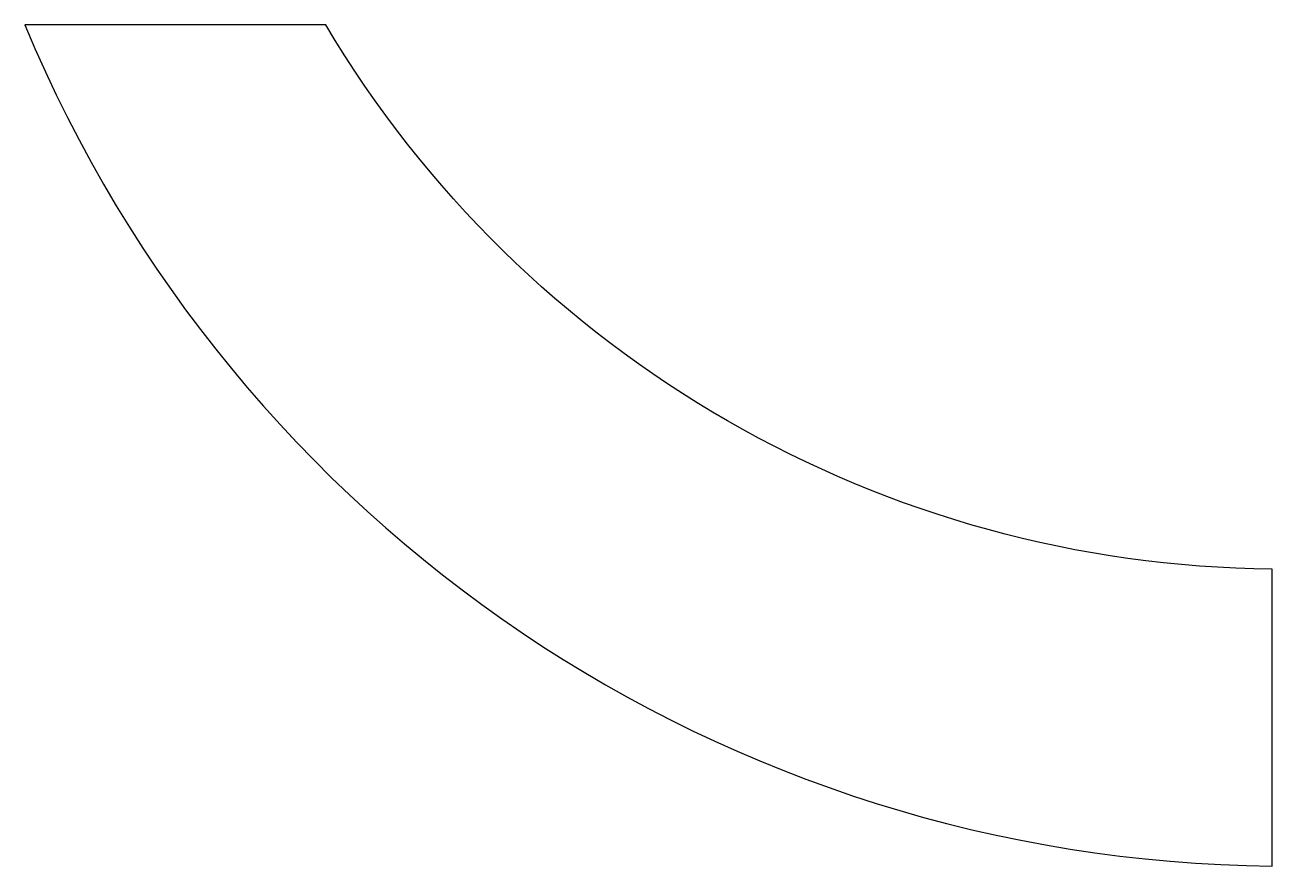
# Model space of a CAD drawing. Header units: millimetres. Extents: x -11.6 to 80.4, y 7.4 to 69.4.
import ezdxf

# ---------------------------------------------------------------- set-up
doc = ezdxf.new("R2010")
doc.units = ezdxf.units.MM
doc.layers.get('0').update_dxf_attribs({"linetype": 'CONTINUOUS'})

msp = doc.modelspace()

# ---------------------------------------------------------------- linework, layer by layer
msp.add_lwpolyline([(80.354, 7.355), (80.354, 29.26, -0.261961), (10.559, 69.417), (-11.626, 69.417, 0.300466)], format="xyb", close=True)

doc.saveas('drawing.dxf')
